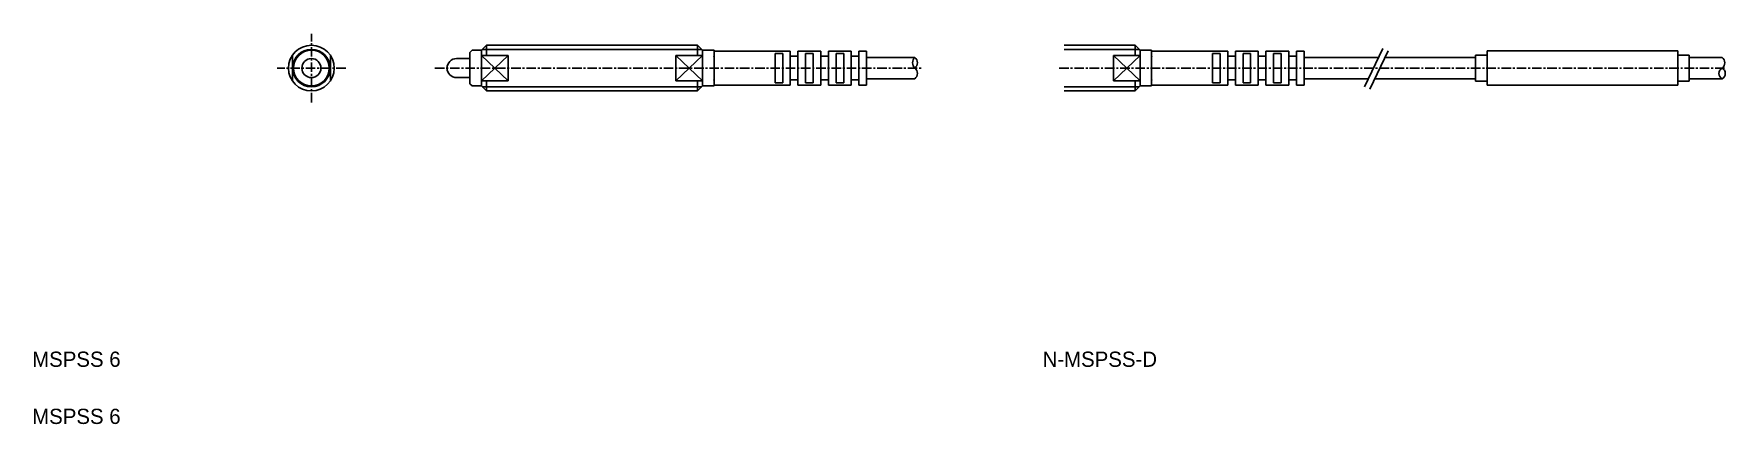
# Model space of a CAD drawing. Extents: x 5 to 227, y 5 to 56.
import ezdxf

# ---------------------------------------------------------------- set-up
doc = ezdxf.new("R2010")
doc.units = 0
doc.linetypes.add('CENTER', pattern=[2, 1.25, -0.25, 0.25, -0.25])
doc.layers.get('0').update_dxf_attribs({"color": 1, "linetype": 'CONTINUOUS'})
doc.layers.add('CENTER', color=2, linetype='CONTINUOUS')

msp = doc.modelspace()

# ---------------------------------------------------------------- linework, layer by layer
at = {"linetype": 'CONTINUOUS'}
for p, q in [((39.111755, 50.058321), (39.111755, 53.374945)), ((44.111755, 50.058321), (44.111755, 53.374945)), ((62.702722, 54.066633), (62.402722, 53.766633)), ((62.402722, 49.666633), (62.402722, 53.766633)), ((62.702722, 54.066633), (63.902722, 54.066633)), ((63.902722, 54.066633), (64.552722, 54.716633)), ((63.902722, 54.066633), (63.902722, 49.366633)), ((67.402722, 53.374946), (63.902722, 53.374946)), ((63.902722, 53.374946), (67.402722, 50.058321)), ((67.402722, 53.374946), (63.902722, 50.058321)), ((64.011722, 54.175633), (92.793722, 54.175633)), ((92.252722, 54.716633), (64.552722, 54.716633)), ((64.552722, 54.716633), (64.552722, 53.374946)), ((67.402722, 50.058321), (67.402722, 53.374946)), ((89.402722, 50.058321), (89.402722, 53.374946)), ((89.402722, 53.374946), (92.902722, 53.374946)), ((89.402722, 53.374946), (92.902722, 50.058321)), ((92.902722, 53.374946), (89.402722, 50.058321)), ((92.252722, 54.716633), (92.902722, 54.066633)), ((92.252722, 54.716633), (92.252722, 53.374946)), ((92.902722, 54.066633), (94.402722, 54.066633)), ((92.902722, 54.066633), (92.902722, 49.366633)), ((94.402722, 49.366633), (94.402722, 54.066633)), ((94.402722, 53.941633), (94.402722, 51.716633)), ((94.402722, 53.941633), (104.402722, 53.941633)), ((102.402722, 53.641633), (102.402722, 51.716633)), ((102.402722, 53.641633), (103.402722, 53.641633)), ((103.402722, 53.641633), (103.402722, 51.716633)), ((104.402722, 53.941633), (104.402722, 51.716633)), ((104.402722, 53.266633), (105.402722, 53.266633)), ((105.402722, 53.941633), (105.402722, 51.716633)), ((105.402722, 53.941633), (108.402722, 53.941633)), ((106.402722, 53.641633), (106.402722, 51.716633)), ((106.402722, 53.641633), (107.402722, 53.641633)), ((107.402722, 53.641633), (107.402722, 51.716633)), ((108.402722, 53.941633), (108.402722, 51.716633)), ((108.402722, 53.266633), (109.402722, 53.266633)), ((109.402722, 53.941633), (109.402722, 51.716633)), ((109.402722, 53.941633), (112.402722, 53.941633)), ((110.402722, 53.641633), (110.402722, 51.716633)), ((110.402722, 53.641633), (111.402722, 53.641633)), ((111.402722, 53.641633), (111.402722, 51.716633)), ((112.402722, 53.941633), (112.402722, 51.716633)), ((112.402722, 53.266633), (113.402722, 53.266633)), ((113.402722, 53.941633), (113.402722, 51.716633)), ((113.402722, 53.941633), (114.402722, 53.941633)), ((114.402722, 53.941633), (114.402722, 51.716633)), ((149.612841, 54.716633), (140.317251, 54.716633)), ((140.317251, 54.175633), (150.153841, 54.175633)), ((146.762841, 50.058321), (146.762841, 53.374946)), ((146.762841, 53.374946), (150.262841, 53.374946)), ((146.762841, 53.374946), (150.262841, 50.058321)), ((150.262841, 53.374946), (146.762841, 50.058321)), ((149.612841, 54.716633), (150.262841, 54.066633)), ((149.612841, 54.716633), (149.612841, 53.374946)), ((150.262841, 54.066633), (151.762841, 54.066633)), ((150.262841, 54.066633), (150.262841, 49.366633)), ((151.762841, 49.366633), (151.762841, 54.066633)), ((151.762841, 53.941633), (151.762841, 51.716633)), ((151.762841, 53.941633), (161.762841, 53.941633)), ((159.762841, 53.641633), (159.762841, 51.716633)), ((159.762841, 53.641633), (160.762841, 53.641633)), ((160.762841, 53.641633), (160.762841, 51.716633)), ((161.762841, 53.941633), (161.762841, 51.716633)), ((161.762841, 53.266633), (162.762841, 53.266633)), ((162.762841, 53.941633), (162.762841, 51.716633)), ((162.762841, 53.941633), (165.762841, 53.941633)), ((163.762841, 53.641633), (163.762841, 51.716633)), ((163.762841, 53.641633), (164.762841, 53.641633)), ((164.762841, 53.641633), (164.762841, 51.716633)), ((165.762841, 53.941633), (165.762841, 51.716633)), ((165.762841, 53.266633), (166.762841, 53.266633)), ((166.762841, 53.941633), (166.762841, 51.716633)), ((166.762841, 53.941633), (169.762841, 53.941633)), ((167.762841, 53.641633), (167.762841, 51.716633)), ((167.762841, 53.641633), (168.762841, 53.641633)), ((168.762841, 53.641633), (168.762841, 51.716633)), ((169.762841, 53.941633), (169.762841, 51.716633)), ((169.762841, 53.266633), (170.762841, 53.266633)), ((170.762841, 53.941633), (170.762841, 51.716633)), ((170.762841, 53.941633), (171.762841, 53.941633)), ((171.762841, 53.941633), (171.762841, 51.716633)), ((182.098036, 54.29488), (179.686136, 49.27009)), ((182.791966, 53.961794), (180.380067, 48.937003)), ((194.259935, 53.416633), (194.259935, 50.016633)), ((195.759935, 53.416633), (194.259935, 53.416633)), ((195.759935, 53.966631), (195.759935, 49.466635)), ((195.759935, 53.966631), (220.759935, 53.966631)), ((220.759935, 53.966631), (220.759935, 49.466635)), ((220.759935, 53.416633), (222.259935, 53.416633)), ((222.259935, 53.416633), (222.259935, 50.016633)), ((60.652722, 52.966633), (62.402722, 52.966633)), ((94.402722, 49.491633), (94.402722, 51.716633)), ((102.402722, 49.791633), (102.402722, 51.716633)), ((103.402722, 49.791633), (103.402722, 51.716633)), ((104.402722, 49.491633), (104.402722, 51.716633)), ((105.402722, 49.491633), (105.402722, 51.716633)), ((106.402722, 49.791633), (106.402722, 51.716633)), ((107.402722, 49.791633), (107.402722, 51.716633)), ((108.402722, 49.491633), (108.402722, 51.716633)), ((109.402722, 49.491633), (109.402722, 51.716633)), ((110.402722, 49.791633), (110.402722, 51.716633)), ((111.402722, 49.791633), (111.402722, 51.716633)), ((112.402722, 49.491633), (112.402722, 51.716633)), ((113.402722, 49.491633), (113.402722, 51.716633)), ((114.402722, 53.116632), (120.745298, 53.116632)), ((114.402722, 49.491633), (114.402722, 51.716633)), ((151.762841, 49.491633), (151.762841, 51.716633)), ((159.762841, 49.791633), (159.762841, 51.716633)), ((160.762841, 49.791633), (160.762841, 51.716633)), ((161.762841, 49.491633), (161.762841, 51.716633)), ((162.762841, 49.491633), (162.762841, 51.716633)), ((163.762841, 49.791633), (163.762841, 51.716633)), ((164.762841, 49.791633), (164.762841, 51.716633)), ((165.762841, 49.491633), (165.762841, 51.716633)), ((166.762841, 49.491633), (166.762841, 51.716633)), ((167.762841, 49.791633), (167.762841, 51.716633)), ((168.762841, 49.791633), (168.762841, 51.716633)), ((169.762841, 49.491633), (169.762841, 51.716633)), ((170.762841, 49.491633), (170.762841, 51.716633)), ((181.532476, 53.116631), (171.762841, 53.116631)), ((171.762841, 49.491633), (171.762841, 51.716633)), ((182.386288, 53.116631), (194.259935, 53.116631)), ((226.573106, 53.116631), (222.259935, 53.116631)), ((62.402722, 50.466633), (60.652722, 50.466633)), ((62.702722, 49.366633), (62.402722, 49.666633)), ((62.702722, 49.366633), (63.902722, 49.366633)), ((67.402722, 50.058321), (63.902722, 50.058321)), ((63.902722, 49.366633), (64.552722, 48.716633)), ((64.011722, 49.257633), (92.793722, 49.257633)), ((64.552722, 48.716633), (64.552722, 50.058321)), ((89.402722, 50.058321), (92.902722, 50.058321)), ((92.252722, 48.716633), (92.252722, 50.058321)), ((92.252722, 48.716633), (92.902722, 49.366633)), ((92.902722, 49.366633), (94.402722, 49.366633)), ((94.402722, 49.491633), (104.402722, 49.491633)), ((102.402722, 49.791633), (103.402722, 49.791633)), ((104.402722, 50.166633), (105.402722, 50.166633)), ((105.402722, 49.491633), (108.402722, 49.491633)), ((106.402722, 49.791633), (107.402722, 49.791633)), ((108.402722, 50.166633), (109.402722, 50.166633)), ((109.402722, 49.491633), (112.402722, 49.491633)), ((110.402722, 49.791633), (111.402722, 49.791633)), ((112.402722, 50.166633), (113.402722, 50.166633)), ((113.402722, 49.491633), (114.402722, 49.491633)), ((114.402722, 50.316635), (120.745298, 50.316635)), ((140.317251, 49.257633), (150.153841, 49.257633)), ((146.762841, 50.058321), (150.262841, 50.058321)), ((149.612841, 48.716633), (149.612841, 50.058321)), ((149.612841, 48.716633), (150.262841, 49.366633)), ((150.262841, 49.366633), (151.762841, 49.366633)), ((151.762841, 49.491633), (161.762841, 49.491633)), ((159.762841, 49.791633), (160.762841, 49.791633)), ((161.762841, 50.166633), (162.762841, 50.166633)), ((162.762841, 49.491633), (165.762841, 49.491633)), ((163.762841, 49.791633), (164.762841, 49.791633)), ((165.762841, 50.166633), (166.762841, 50.166633)), ((166.762841, 49.491633), (169.762841, 49.491633)), ((167.762841, 49.791633), (168.762841, 49.791633)), ((169.762841, 50.166633), (170.762841, 50.166633)), ((170.762841, 49.491633), (171.762841, 49.491633)), ((180.188477, 50.316634), (171.762841, 50.316634)), ((181.04229, 50.316634), (194.259935, 50.316634)), ((195.759935, 50.016633), (194.259935, 50.016633)), ((195.759935, 49.466635), (220.759935, 49.466635)), ((220.759935, 50.016633), (222.259935, 50.016633)), ((226.573106, 50.316634), (222.259935, 50.316634)), ((64.552722, 48.716633), (92.252722, 48.716633)), ((140.317251, 48.716633), (149.612841, 48.716633))]:
    msp.add_line(p, q, dxfattribs=at)
for radius in [3, 2.459, 2.35, 1.25]:
    msp.add_circle((41.611755, 51.716633), radius, dxfattribs=at)
for centre, radius, start, end in [((60.652722, 51.716633), 1.25, 90, 270), ((121.36264, 52.416618), 0.933332, 131.409622, 228.589142), ((120.127929, 51.016648), 0.933332, 311.409637, 408.589134), ((120.127957, 52.416618), 0.933332, 311.410858, 408.590374), ((226.946372, 51.016633), 0.793302, 118.068204, 241.931796), ((226.19984, 51.016633), 0.793302, 298.068204, 421.931796), ((226.046011, 52.416632), 0.876258, 306.979572, 413.020428)]:
    msp.add_arc(centre, radius, start, end, dxfattribs=at)
for p in [(94.402722, 53.266633), (151.762841, 53.266633), (151.762841, 53.266633), (38.611755, 51.716633), (151.762841, 51.716633), (195.759935, 51.716633), (220.759935, 51.716633), (222.259935, 51.716633), (94.402722, 50.166633), (151.762841, 50.166633), (151.762841, 50.166633)]:
    msp.add_point(p)
at = {"layer": 'CENTER', "linetype": 'CENTER'}
for p, q in [((41.611755, 47.216633), (41.611755, 56.216633)), ((46.111755, 51.716633), (37.111755, 51.716633)), ((57.79985, 51.716633), (121.560376, 51.716633)), ((139.650967, 51.716633), (227.10644, 51.716633))]:
    msp.add_line(p, q, dxfattribs=at)

# ---------------------------------------------------------------- texts
for s, p in [('MSPSS 6', (5, 12.5)), ('N-MSPSS-D', (137.476926, 12.5)), ('MSPSS 6', (5, 5))]:
    msp.add_text(s, height=2).set_placement(p)

doc.saveas('drawing.dxf')
